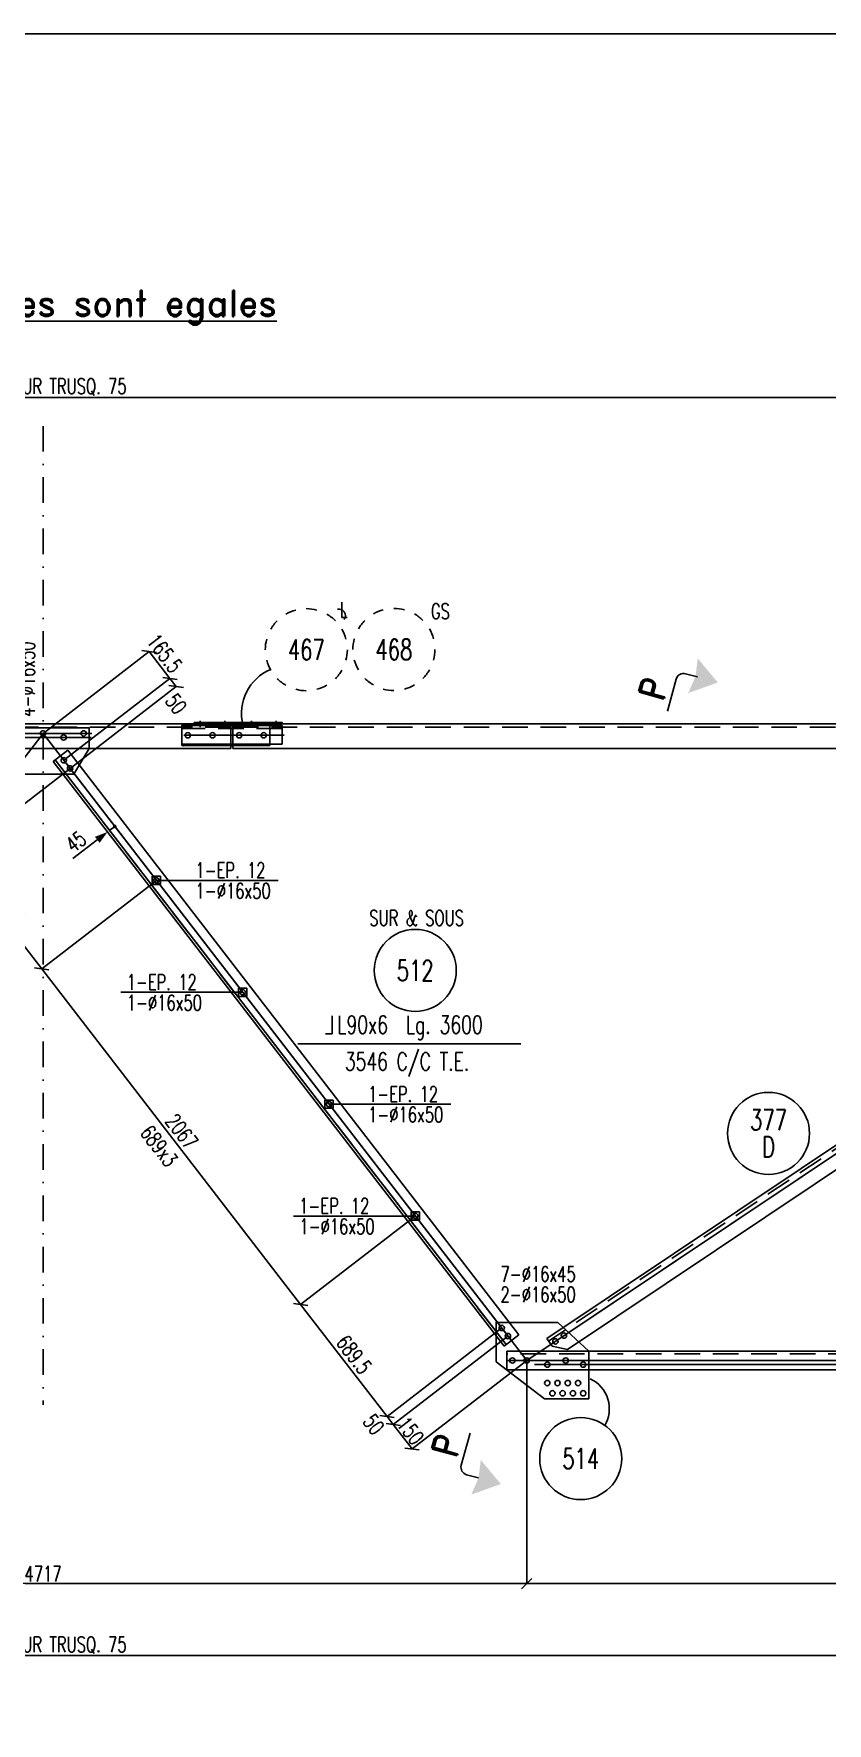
# Model space of a CAD drawing. Extents: x 550527 to 570802, y -97905 to -83555.
# Drawn here: x 559598 to 563466, y -91792 to -83555 of the extents above; entities that cross this region are included whole.
import ezdxf
from ezdxf.enums import TextEntityAlignment as Align

# ---------------------------------------------------------------- set-up
doc = ezdxf.new("R2010")
doc.units = 0
doc.header["$LTSCALE"] = 250
doc.header["$MEASUREMENT"] = 0
doc.linetypes.add('DASHDOT', pattern=[1, 0.5, -0.25, 0, -0.25])
doc.linetypes.add('DASHED', pattern=[0.75, 0.5, -0.25])
doc.layers.get('0').update_dxf_attribs({"linetype": 'CONTINUOUS'})
doc.layers.get('DEFPOINTS').update_dxf_attribs({"linetype": 'CONTINUOUS'})
for name, color, linetype in [('ASSI', 6, 'CONTINUOUS'), ('BOLLINI_1', 7, 'CONTINUOUS'), ('BOLLINI_5', 7, 'CONTINUOUS'), ('FORI', 2, 'CONTINUOUS'), ('LINEA_ANG', 2, 'CONTINUOUS'), ('LINEE_PIASTRA', 2, 'CONTINUOUS'), ('LINEE_PIASTRE', 2, 'CONTINUOUS'), ('LM', 7, 'CONTINUOUS'), ('LS', 7, 'CONTINUOUS'), ('LSP', 1, 'CONTINUOUS'), ('MZ', 6, 'DASHDOT'), ('PIASTRE', 5, 'CONTINUOUS'), ('QT_MAL', 7, 'CONTINUOUS'), ('QT_MPR', 7, 'CONTINUOUS'), ('SEZIONI', 7, 'CONTINUOUS'), ('TESTI_A_P', 7, 'CONTINUOUS'), ('TRAT-Y', 7, 'DASHED')]:
    doc.layers.add(name, color=color, linetype=linetype)
doc.styles.add('QUOTE', font='ROMANS8.SHX', dxfattribs={"width": 0.7})
doc.styles.add('RD', font='ROMAND8.SHX', dxfattribs={"width": 0.7})
doc.styles.add('RQL', font='ROMANS8.SHX', dxfattribs={"width": 0.7})
doc.styles.add('RS', font='ROMANS8.shx', dxfattribs={"width": 0.7})
doc.styles.get("Standard").update_dxf_attribs({"font": 'ROMANS8.SHX', "width": 0.7})
doc.dimstyles.new('FRECCE1', dxfattribs={"dimtxt": 75, "dimasz": 8.33, "dimexe": 0, "dimexo": 0, "dimgap": 1, "dimtad": 1, "dimzin": 0, "dimdsep": 46, "dimtxsty": 'RS', "dimblk1": 'QUOTP', "dimblk2": 'QUOTF', "dimsah": 1, "dimcen": 0, "dimclrd": 2, "dimclre": 2, "dimclrt": 7, "dimadec": 0, "dimazin": 0, "dimtfac": 1, "dimtix": 1, "dimtmove": 2, "dimatfit": 3, "dimldrblk": 'QUOTP', "dimfxl": 1, "dimtolj": 1, "dimtzin": 0, "dimarcsym": 0})
doc.dimstyles.new('TRATTO', dxfattribs={"dimscale": 0, "dimtxt": 75, "dimasz": 50, "dimexe": 0, "dimexo": 0, "dimgap": 10, "dimtad": 1, "dimrnd": 0.5, "dimdsep": 46, "dimtxsty": 'RS', "dimblk1": 'OBLIQUE', "dimblk2": 'OBLIQUE', "dimsah": 1, "dimcen": 0.09, "dimclrd": 2, "dimclre": 2, "dimclrt": 7, "dimadec": 0, "dimazin": 0, "dimtfac": 1, "dimtix": 1, "dimtmove": 2, "dimatfit": 3, "dimfxl": 1, "dimtolj": 1, "dimtzin": 0, "dimarcsym": 0})

# ---------------------------------------------------------------- blocks, each defined once
blk = doc.blocks.new('ASSE98')
blk.add_line((0, 0), (1, 0))
at = {"color": 7, "style": 'QUOTE', "width": 0.5, "flags": 1}
for tag, p in [('TI', (1.3831, 6.8273)), ('DI_S', (1.3831, 6.4218)), ('D_S', (1.3831, 6.0209)), ('E_S', (1.3831, 5.6806)), ('NFORI', (1.3645, 5.2979)), ('ALAR', (1.3635, 4.9325)), ('FAM', (1.3775, 4.5465)), ('ALA', (1.3831, 4.1926)), ('DISP2', (1.3831, 3.8497)), ('DISP1', (1.3831, 3.5069)), ('PINZAF', (1.3831, 3.164)), ('PINZAI', (1.3831, 2.8211)), ('TRP', (1.3831, 2.4783)), ('NP', (1.3831, 2.1354)), ('SV', (1.3831, 1.7926)), ('PESO', (1.3831, 1.4497)), ('QUA', (1.3831, 1.1069)), ('LUN', (1.3831, 0.764)), ('PROF', (1.3831, 0.4211)), ('POS', (1.3831, 0.0783))]:
    blk.add_attdef(tag, p, '', height=0.2, dxfattribs=at)
at = {"color": 7, "flags": 1}
for tag, p in [('LAV1', (3.0743, 6.8285)), ('LAV2', (3.0743, 6.4951)), ('LAV3', (3.0743, 6.1618)), ('LAV4', (3.0743, 5.8285)), ('LAV5', (3.0743, 5.4951)), ('LAV6', (3.0743, 5.1618)), ('LAV7', (3.0743, 4.8285)), ('LAV8', (3.0743, 4.4951)), ('LAV9', (3.0743, 4.1618)), ('LAV10', (3.0743, 3.8285))]:
    blk.add_attdef(tag, p, '', height=0.2, dxfattribs=at)
blk = doc.blocks.new('16')
blk.add_circle((0, 0), 1)
blk = doc.blocks.new('MRKR_98')
blk.add_point((0, 0))
at = {"color": 7, "style": 'QUOTE', "width": 0.5, "flags": 1}
for tag, p in [('AUX2', (3.71, 4.93)), ('NFORI', (3.72, 5.3)), ('TI', (3.73, 6.83)), ('AUX1', (3.73, 4.19)), ('DI_S', (3.73, 6.42)), ('D_S', (3.73, 6.02)), ('E_S', (3.73, 5.68)), ('FAM', (3.73, 4.55)), ('COMMESSA', (3.73, 3.85)), ('MD', (3.73, 3.51)), ('MP', (3.73, 3.16)), ('LARGHEZZA', (3.73, 2.82)), ('SPESSORE', (3.73, 2.48)), ('NP', (3.73, 2.14)), ('SV', (3.73, 1.79)), ('PESO', (3.73, 1.45)), ('QUA', (3.73, 1.11)), ('LUN', (3.73, 0.76)), ('PROF', (3.73, 0.42)), ('POS', (3.73, 0.08))]:
    blk.add_attdef(tag, p, '', height=0.2, dxfattribs=at)
at = {"color": 7, "flags": 1}
for tag, p in [('LAV1', (5.26, 6.88)), ('LAV2', (5.26, 6.55)), ('LAV3', (5.26, 6.21)), ('LAV4', (5.26, 5.88)), ('LAV5', (5.26, 5.55)), ('LAV6', (5.26, 5.21)), ('LAV7', (5.26, 4.88)), ('LAV8', (5.26, 4.55)), ('LAV9', (5.26, 4.21)), ('LAV10', (5.26, 3.88))]:
    blk.add_attdef(tag, p, '', height=0.2, dxfattribs=at)
blk = doc.blocks.new('_OBLIQUE')
at = {"color": 0, "linetype": 'ByBlock'}
blk.add_line((-0.5, -0.5), (0.5, 0.5), dxfattribs=at)
blk = doc.blocks.new('*D22')
at = {"layer": 'DEFPOINTS', "color": 0, "transparency": 16777216}
for p in [(562001.3, -90023.8), (567142.9, -90588), (567142.9, -91111.4)]:
    blk.add_point(p, dxfattribs=at)
at = {"layer": 'LS', "color": 2, "lineweight": -2, "transparency": 16777216}
for p, q in [((562001.3, -90023.8), (562001.3, -91111.4)), ((567142.9, -90588), (567142.9, -91111.4)), ((562001.3, -91111.4), (567142.9, -91111.4))]:
    blk.add_line(p, q, dxfattribs=at)
at = {"layer": 'LS', "color": 2, "lineweight": -2, "transparency": 16777216, "xscale": 50, "yscale": 50, "zscale": 50, "rotation": 180}
blk.add_blockref('_OBLIQUE', (562001.3, -91111.4), dxfattribs=at)
at = {"layer": 'LS', "color": 2, "lineweight": -2, "transparency": 16777216, "xscale": 50, "yscale": 50, "zscale": 50}
blk.add_blockref('_OBLIQUE', (567142.9, -91111.4), dxfattribs=at)
at = {"layer": 'LS', "color": 7, "transparency": 16777216, "insert": (564572.1, -91063.9), "char_height": 75, "attachment_point": 5, "style": 'RS'}
blk.add_mtext('\\A1;5141.5', dxfattribs=at)
blk = doc.blocks.new('YYY')
blk.add_circle((0, 0), 8)
at = {"color": 3, "style": 'RQL', "width": 0.7}
for tag, p in [('POS3', (0, 0.65)), ('POS2', (0, -4.63))]:
    blk.add_attdef(tag, text='', height=4, dxfattribs=at).set_placement(p, align=Align.CENTER)
at = {"style": 'RQL', "width": 0.7, "flags": 1}
blk.add_attdef('TIPO', text='', height=3, dxfattribs=at).set_placement((0, 0), align=Align.MIDDLE_CENTER)
blk = doc.blocks.new('IQ')
for p, q in [((0.5, 0.5), (-0.5, 0.5)), ((-0.5, 0.5), (-0.5, -0.5)), ((0.5, -0.5), (0.5, 0.5)), ((-0.5, -0.5), (0.5, -0.5))]:
    blk.add_line(p, q)
at = {"flags": 1}
for tag, p in [('SPESSORE', (0, -0.01)), ('NUMERO', (0, -0.34))]:
    blk.add_attdef(tag, p, '', height=0.2, dxfattribs=at)
blk = doc.blocks.new('*D72')
at = {"layer": 'DEFPOINTS', "color": 0, "transparency": 16777216}
for p in [(561879.1, -89865.3), (561909.6, -89904.9), (561320, -90296.6)]:
    blk.add_point(p, dxfattribs=at)
at = {"layer": 'QT_MPR', "color": 2, "lineweight": -2, "transparency": 16777216}
for p, q in [((561879.1, -89865.3), (561320, -90296.6)), ((561909.6, -89904.9), (561350.5, -90336.2)), ((561350.5, -90336.2), (561320, -90296.6))]:
    blk.add_line(p, q, dxfattribs=at)
at = {"layer": 'QT_MPR', "color": 2, "lineweight": -2, "transparency": 16777216, "xscale": 50, "yscale": 50, "zscale": 50}
for p, rotation in [((561320, -90296.6), 127.6464506617927), ((561350.5, -90336.2), 307.6464506617928)]:
    blk.add_blockref('_OBLIQUE', p, dxfattribs=dict(at, rotation=rotation))
at = {"layer": 'QT_MPR', "color": 7, "transparency": 16777216, "insert": (561254.7, -90335.3), "char_height": 75, "attachment_point": 5, "rotation": 307.64645, "style": 'RS'}
blk.add_mtext('\\A1;50', dxfattribs=at)
blk = doc.blocks.new('*D73')
at = {"layer": 'DEFPOINTS', "color": 0, "transparency": 16777216}
for p in [(561457.9, -89319.4), (560898.9, -89750.7), (561879.1, -89865.3)]:
    blk.add_point(p, dxfattribs=at)
at = {"layer": 'QT_MPR', "color": 2, "lineweight": -2, "transparency": 16777216}
for p, q in [((561457.9, -89319.4), (560898.9, -89750.7)), ((561320, -90296.6), (560898.9, -89750.7)), ((561879.1, -89865.3), (561320, -90296.6))]:
    blk.add_line(p, q, dxfattribs=at)
at = {"layer": 'QT_MPR', "color": 2, "lineweight": -2, "transparency": 16777216, "xscale": 50, "yscale": 50, "zscale": 50}
for p, rotation in [((560898.9, -89750.7), 127.6464506617927), ((561320, -90296.6), 307.6464506617928)]:
    blk.add_blockref('_OBLIQUE', p, dxfattribs=dict(at, rotation=rotation))
at = {"layer": 'QT_MPR', "color": 7, "transparency": 16777216, "insert": (561159, -89994.7), "char_height": 75, "attachment_point": 5, "rotation": 307.64645, "style": 'RS'}
blk.add_mtext('\\A1;689.5', dxfattribs=at)
blk = doc.blocks.new('*D74')
at = {"layer": 'DEFPOINTS', "color": 0, "transparency": 16777216}
for p in [(560195.6, -87682.9), (559636.5, -88114.2), (561457.9, -89319.4)]:
    blk.add_point(p, dxfattribs=at)
at = {"layer": 'QT_MPR', "color": 2, "lineweight": -2, "transparency": 16777216}
for p, q in [((560195.6, -87682.9), (559636.5, -88114.2)), ((560898.9, -89750.7), (559636.5, -88114.2)), ((561457.9, -89319.4), (560898.9, -89750.7))]:
    blk.add_line(p, q, dxfattribs=at)
at = {"layer": 'QT_MPR', "color": 2, "lineweight": -2, "transparency": 16777216, "xscale": 50, "yscale": 50, "zscale": 50}
for p, rotation in [((559636.5, -88114.2), 127.6464506617927), ((560898.9, -89750.7), 307.6464506617928)]:
    blk.add_blockref('_OBLIQUE', p, dxfattribs=dict(at, rotation=rotation))
at = {"layer": 'QT_MPR', "color": 7, "transparency": 16777216, "insert": (560208.3, -88978.2), "char_height": 75, "attachment_point": 5, "rotation": 307.64645, "style": 'RS'}
blk.add_mtext('\\A1;689x3', dxfattribs=at)
blk = doc.blocks.new('*D75')
at = {"layer": 'DEFPOINTS', "color": 0, "transparency": 16777216}
for p in [(560195.6, -87682.9), (559636.5, -88114.2), (561457.9, -89319.4)]:
    blk.add_point(p, dxfattribs=at)
at = {"layer": 'QT_MPR', "color": 2, "lineweight": -2, "transparency": 16777216}
for p, q in [((560195.6, -87682.9), (559636.5, -88114.2)), ((560898.9, -89750.7), (559636.5, -88114.2)), ((561457.9, -89319.4), (560898.9, -89750.7))]:
    blk.add_line(p, q, dxfattribs=at)
at = {"layer": 'QT_MPR', "color": 2, "lineweight": -2, "transparency": 16777216, "xscale": 50, "yscale": 50, "zscale": 50}
for p, rotation in [((559636.5, -88114.2), 127.6464506617927), ((560898.9, -89750.7), 307.6464506617928)]:
    blk.add_blockref('_OBLIQUE', p, dxfattribs=dict(at, rotation=rotation))
at = {"layer": 'QT_MPR', "color": 7, "transparency": 16777216, "insert": (560319.4, -88907), "char_height": 75, "attachment_point": 5, "rotation": 307.64645, "style": 'RS'}
blk.add_mtext('\\A1;2067', dxfattribs=at)
blk = doc.blocks.new('*D76')
at = {"layer": 'DEFPOINTS', "color": 0, "transparency": 16777216}
for p in [(559774.4, -87137), (559215.4, -87568.2), (560195.6, -87682.9)]:
    blk.add_point(p, dxfattribs=at)
at = {"layer": 'QT_MPR', "color": 2, "lineweight": -2, "transparency": 16777216}
for p, q in [((559774.4, -87137), (559215.4, -87568.2)), ((559636.5, -88114.2), (559215.4, -87568.2)), ((560195.6, -87682.9), (559636.5, -88114.2))]:
    blk.add_line(p, q, dxfattribs=at)
at = {"layer": 'QT_MPR', "color": 2, "lineweight": -2, "transparency": 16777216, "xscale": 50, "yscale": 50, "zscale": 50}
for p, rotation in [((559215.4, -87568.2), 127.6464506617927), ((559636.5, -88114.2), 307.6464506617928)]:
    blk.add_blockref('_OBLIQUE', p, dxfattribs=dict(at, rotation=rotation))
at = {"layer": 'QT_MPR', "color": 7, "transparency": 16777216, "insert": (559467.2, -87803.6), "char_height": 75, "attachment_point": 5, "rotation": 307.64645, "style": 'RS'}
blk.add_mtext('\\A1;689.5', dxfattribs=at)
blk = doc.blocks.new('*D77')
at = {"layer": 'DEFPOINTS', "color": 0, "transparency": 16777216}
for p in [(560261.2, -86698.3), (559743.9, -87097.4), (559774.4, -87137)]:
    blk.add_point(p, dxfattribs=at)
at = {"layer": 'QT_MPR', "color": 2, "lineweight": -2, "transparency": 16777216}
for p, q in [((559743.9, -87097.4), (560261.2, -86698.3)), ((560291.8, -86737.9), (560261.2, -86698.3)), ((559774.4, -87137), (560291.8, -86737.9))]:
    blk.add_line(p, q, dxfattribs=at)
at = {"layer": 'QT_MPR', "color": 2, "lineweight": -2, "transparency": 16777216, "xscale": 50, "yscale": 50, "zscale": 50}
for p, rotation in [((560261.2, -86698.3), 127.6464506617927), ((560291.8, -86737.9), 307.6464506617928)]:
    blk.add_blockref('_OBLIQUE', p, dxfattribs=dict(at, rotation=rotation))
at = {"layer": 'QT_MPR', "color": 7, "transparency": 16777216, "insert": (560291.4, -86822.3), "char_height": 75, "attachment_point": 5, "rotation": 307.64645, "style": 'RS'}
blk.add_mtext('\\A1;50', dxfattribs=at)
blk = doc.blocks.new('*D23')
at = {"layer": 'DEFPOINTS', "color": 0, "transparency": 16777216}
for p in [(557284.4, -90023.8), (562001.3, -90023.8), (557284.4, -91111.4)]:
    blk.add_point(p, dxfattribs=at)
at = {"layer": 'LS', "color": 2, "lineweight": -2, "transparency": 16777216}
for p, q in [((557284.4, -90023.8), (557284.4, -91111.4)), ((562001.3, -90023.8), (562001.3, -91111.4)), ((562001.3, -91111.4), (557284.4, -91111.4))]:
    blk.add_line(p, q, dxfattribs=at)
at = {"layer": 'LS', "color": 2, "lineweight": -2, "transparency": 16777216, "xscale": 50, "yscale": 50, "zscale": 50, "rotation": 180}
blk.add_blockref('_OBLIQUE', (557284.4, -91111.4), dxfattribs=at)
at = {"layer": 'LS', "color": 2, "lineweight": -2, "transparency": 16777216, "xscale": 50, "yscale": 50, "zscale": 50}
blk.add_blockref('_OBLIQUE', (562001.3, -91111.4), dxfattribs=at)
at = {"layer": 'LS', "color": 7, "transparency": 16777216, "insert": (559642.9, -91063.9), "char_height": 75, "attachment_point": 5, "style": 'RS'}
blk.add_mtext('\\A1;4717', dxfattribs=at)
blk = doc.blocks.new('*D25')
at = {"layer": 'DEFPOINTS', "color": 0, "transparency": 16777216}
for p in [(552142.9, -91111.4), (567142.9, -91111.4), (567142.9, -91462.8)]:
    blk.add_point(p, dxfattribs=at)
at = {"layer": 'LS', "color": 2, "lineweight": -2, "transparency": 16777216}
for p, q in [((552142.9, -91111.4), (552142.9, -91462.8)), ((567142.9, -91111.4), (567142.9, -91462.8)), ((552142.9, -91462.8), (567142.9, -91462.8))]:
    blk.add_line(p, q, dxfattribs=at)
at = {"layer": 'LS', "color": 2, "lineweight": -2, "transparency": 16777216, "xscale": 50, "yscale": 50, "zscale": 50, "rotation": 180}
blk.add_blockref('_OBLIQUE', (552142.9, -91462.8), dxfattribs=at)
at = {"layer": 'LS', "color": 2, "lineweight": -2, "transparency": 16777216, "xscale": 50, "yscale": 50, "zscale": 50}
blk.add_blockref('_OBLIQUE', (567142.9, -91462.8), dxfattribs=at)
at = {"layer": 'LS', "color": 7, "transparency": 16777216, "insert": (559642.9, -91411.7), "char_height": 75, "attachment_point": 5, "style": 'RS'}
blk.add_mtext('\\A1;15000 SUR TRUSQ. 75', dxfattribs=at)
blk = doc.blocks.new('*D26')
at = {"layer": 'DEFPOINTS', "color": 0, "transparency": 16777216}
for p in [(566553.2, -85328), (552732.5, -86966.4), (566553.2, -86966.4)]:
    blk.add_point(p, dxfattribs=at)
at = {"layer": 'LS', "color": 2, "lineweight": -2, "transparency": 16777216}
for p, q in [((552732.5, -86966.4), (552732.5, -85328)), ((552732.5, -85328), (566553.2, -85328)), ((566553.2, -86966.4), (566553.2, -85328))]:
    blk.add_line(p, q, dxfattribs=at)
at = {"layer": 'LS', "color": 2, "lineweight": -2, "transparency": 16777216, "xscale": 50, "yscale": 50, "zscale": 50, "rotation": 180}
blk.add_blockref('_OBLIQUE', (552732.5, -85328), dxfattribs=at)
at = {"layer": 'LS', "color": 2, "lineweight": -2, "transparency": 16777216, "xscale": 50, "yscale": 50, "zscale": 50}
blk.add_blockref('_OBLIQUE', (566553.2, -85328), dxfattribs=at)
at = {"layer": 'LS', "color": 7, "transparency": 16777216, "insert": (559642.9, -85276.9), "char_height": 75, "attachment_point": 5, "style": 'RS'}
blk.add_mtext('\\A1;13821 SUR TRUSQ. 75', dxfattribs=at)
blk = doc.blocks.new('zzz')
at = {"linetype": 'Continuous'}
for start, end in [(120, 135), (90, 105), (60, 75), (150, 165), (30, 45), (180, 195), (0, 15), (330, 345), (210, 225), (300, 315), (240, 255), (270, 285)]:
    blk.add_arc((0, 0), 8, start, end, dxfattribs=at)
at = {"color": 3, "style": 'RQL', "width": 0.7}
blk.add_attdef('POS1', text='', height=4, dxfattribs=at).set_placement((0, 0), align=Align.MIDDLE)
at = {"style": 'RQL', "width": 0.7, "flags": 1}
blk.add_attdef('TIPO', (0, -8), '', height=3, dxfattribs=at)
blk = doc.blocks.new('xxx')
blk.add_circle((0, 0), 8)
at = {"color": 3, "style": 'RQL', "width": 0.7}
blk.add_attdef('POS', text='', height=4, dxfattribs=at).set_placement((0, 0), align=Align.MIDDLE)
at = {"style": 'RQL', "width": 0.7, "flags": 1}
for tag, p in [('POS1', (-0.39, -5.42)), ('TIPO', (-0.39, -8.66))]:
    blk.add_attdef(tag, p, '', height=2, dxfattribs=at)
blk = doc.blocks.new('QUOTP')
at = {"layer": 'ASSI', "color": 2, "const_width": 1.07}
blk.add_lwpolyline([(-0.53, 0, 1), (0.53, 0, 1)], format="xyb", close=True, dxfattribs=at)
blk = doc.blocks.new('QUOTF')
at = {"layer": 'LS', "color": 2}
blk.add_line((7.5, 0), (25.5, 0), dxfattribs=at)
blk.add_solid([(7.5, 2.25), (0, 0), (7.5, -2.25)], dxfattribs=at)
blk = doc.blocks.new('*D134')
at = {"layer": 'DEFPOINTS', "color": 0, "transparency": 16777216}
for p in [(559956.8, -87447), (559956.8, -87447), (559992.4, -87419.5)]:
    blk.add_point(p, dxfattribs=at)
at = {"layer": 'QT_MAL', "color": 2, "lineweight": -2, "transparency": 16777216}
for p, q in [((559956.8, -87447), (559956.8, -87447)), ((559985.8, -87424.6), (559963.4, -87441.9)), ((559992.4, -87419.5), (559992.4, -87419.5))]:
    blk.add_line(p, q, dxfattribs=at)
at = {"layer": 'QT_MAL', "color": 2, "lineweight": -2, "transparency": 16777216, "xscale": 8.33, "yscale": 8.33, "zscale": 8.33}
for name, p, rotation in [('QUOTF', (559956.8, -87447), 217.6464506617927), ('QUOTP', (559992.4, -87419.5), 37.64645066179271)]:
    blk.add_blockref(name, p, dxfattribs=dict(at, rotation=rotation))
at = {"layer": 'QT_MAL', "color": 7, "transparency": 16777216, "insert": (559803.2, -87494.4), "char_height": 75, "attachment_point": 5, "rotation": 37.64645, "style": 'RS'}
blk.add_mtext('\\A1;45', dxfattribs=at)
blk = doc.blocks.new('bull')
at = {"style": 'RS', "width": 0.7, "flags": 1}
for tag, p in [('NN', (-12.25, 0)), ('DIAMETRO', (0, -4.86)), ('SERRAGGIO', (0, -9.71)), ('LUNGHEZZA', (0, -14.57)), ('NB', (0, -19.43)), ('TIPO', (0, -24.12)), ('EL', (-0.14, -29))]:
    blk.add_attdef(tag, p, '', height=3, dxfattribs=at)
at = {"style": 'RS', "width": 0.7}
blk.add_attdef('BULLONE', (0, 0), '', height=3, dxfattribs=at)
blk = doc.blocks.new('imbbull')
at = {"style": 'RS', "width": 0.7, "flags": 1}
for tag, p in [('NN', (-11.1, 0)), ('DIAMETRO', (0, -4.86)), ('SERRAGGIO', (0, -9.71)), ('LUNGHEZZA', (0, -14.57)), ('NB', (0, -19.43)), ('TIPO', (0, -24.38)), ('EL', (-0.14, -29.26))]:
    blk.add_attdef(tag, p, '', height=3, dxfattribs=at)
at = {"style": 'RS', "width": 0.7}
blk.add_attdef('BULLONE', (0, 0), '', height=3, dxfattribs=at)
blk = doc.blocks.new('*D119')
at = {"layer": 'DEFPOINTS', "color": 0, "transparency": 16777216}
for p in [(560160.2, -86567.3), (559642.9, -86966.4), (559743.9, -87097.4)]:
    blk.add_point(p, dxfattribs=at)
at = {"layer": 'SEZIONI', "color": 2, "lineweight": -2, "transparency": 16777216}
for p, q in [((559642.9, -86966.4), (560160.2, -86567.3)), ((560261.2, -86698.3), (560160.2, -86567.3)), ((559743.9, -87097.4), (560261.2, -86698.3))]:
    blk.add_line(p, q, dxfattribs=at)
at = {"layer": 'SEZIONI', "color": 2, "lineweight": -2, "transparency": 16777216, "xscale": 50, "yscale": 50, "zscale": 50}
for p, rotation in [((560160.2, -86567.3), 127.6464506617956), ((560261.2, -86698.3), 307.6464506617957)]:
    blk.add_blockref('_OBLIQUE', p, dxfattribs=dict(at, rotation=rotation))
at = {"layer": 'SEZIONI', "color": 7, "transparency": 16777216, "insert": (560235.5, -86575.8), "char_height": 75, "attachment_point": 5, "rotation": 307.64645, "style": 'RS'}
blk.add_mtext('\\A1;165.5', dxfattribs=at)
blk = doc.blocks.new('*D120')
at = {"layer": 'DEFPOINTS', "color": 0, "transparency": 16777216}
for p in [(561909.6, -89904.9), (562001.3, -90023.8), (561442.2, -90455.1)]:
    blk.add_point(p, dxfattribs=at)
at = {"layer": 'SEZIONI', "color": 2, "lineweight": -2, "transparency": 16777216}
for p, q in [((561909.6, -89904.9), (561350.5, -90336.2)), ((562001.3, -90023.8), (561442.2, -90455.1)), ((561350.5, -90336.2), (561442.2, -90455.1))]:
    blk.add_line(p, q, dxfattribs=at)
at = {"layer": 'SEZIONI', "color": 2, "lineweight": -2, "transparency": 16777216, "xscale": 50, "yscale": 50, "zscale": 50}
for p, rotation in [((561350.5, -90336.2), 127.6464506617956), ((561442.2, -90455.1), 307.6464506617957)]:
    blk.add_blockref('_OBLIQUE', p, dxfattribs=dict(at, rotation=rotation))
at = {"layer": 'SEZIONI', "color": 7, "transparency": 16777216, "insert": (561434, -90366.6), "char_height": 75, "attachment_point": 5, "rotation": 307.64645, "style": 'RS'}
blk.add_mtext('\\A1;150', dxfattribs=at)

msp = doc.modelspace()

# ---------------------------------------------------------------- linework, layer by layer
at = {"layer": 'LINEA_ANG'}
for p, q in [((560558.966, -86919.405), (552716.966, -86919.405)), ((560808.966, -86928.405), (560318.966, -86928.405)), ((560318.966, -86928.405), (560318.966, -87018.405)), ((560558.966, -87039.405), (560558.966, -86919.405)), ((560568.745, -87039.405), (560568.745, -86919.405)), ((560568.745, -86919.405), (566568.745, -86919.405)), ((560808.966, -87018.405), (560808.966, -86928.405)), ((566544.8, -86942.301), (562098.863, -89916.43)), ((552844.966, -87039.405), (560558.966, -87039.405)), ((559763.03, -87048.517), (559691.768, -87103.488)), ((559763.03, -87048.517), (559691.768, -87103.488)), ((561961.864, -89898.978), (559763.03, -87048.517)), ((561961.864, -89898.978), (559763.03, -87048.517)), ((560318.966, -87018.405), (560808.966, -87018.405)), ((566440.745, -87039.405), (560568.745, -87039.405)), ((562199.347, -89969.522), (566600.402, -87025.419)), ((559691.768, -87103.488), (561890.602, -89953.949)), ((559691.768, -87103.488), (561890.602, -89953.949)), ((559702.061, -87095.548), (561900.896, -89946.009)), ((561890.602, -89953.949), (561961.864, -89898.978)), ((561890.602, -89953.949), (561961.864, -89898.978)), ((562098.863, -89916.43), (562124.439, -89954.664)), ((567158.581, -89978.795), (561904.581, -89978.795)), ((561904.581, -89978.795), (561904.581, -90068.795)), ((562199.347, -89969.522), (562124.439, -89954.664)), ((561904.581, -90068.795), (567158.581, -90068.795))]:
    msp.add_line(p, q, dxfattribs=at)
at = {"layer": 'LINEE_PIASTRA'}
for p, q in [((559867.855, -87039.188), (559792.855, -87164.188)), ((562153.196, -89838.065), (562303.196, -89978.065)), ((561852.196, -90031.065), (562087.196, -90211.065))]:
    msp.add_line(p, q, dxfattribs=at)
at = {"layer": 'LINEE_PIASTRE'}
for p, q in [((559867.855, -86939.188), (559417.855, -86939.188)), ((559867.855, -87039.188), (559867.855, -86939.188)), ((560748.966, -86925.405), (560318.966, -86925.405)), ((560318.966, -86925.405), (560318.966, -87025.405)), ((560748.966, -87025.405), (560748.966, -86925.405)), ((560318.966, -87025.405), (560748.966, -87025.405)), ((559492.855, -87164.188), (559792.855, -87164.188)), ((562153.196, -89838.065), (561852.196, -89838.065)), ((561852.196, -89838.065), (561852.196, -90031.065)), ((562303.196, -90211.065), (562303.196, -89978.065)), ((562087.196, -90211.065), (562303.196, -90211.065))]:
    msp.add_line(p, q, dxfattribs=at)
at = {"layer": 'LS', "color": 6}
for p, q in [((559880.927, -86966.405), (552732.473, -86966.405)), ((559642.855, -86966.405), (557284.397, -90023.795)), ((559642.855, -86966.405), (562001.314, -90023.795)), ((560408.966, -86936.405), (560408.966, -86904.405)), ((560528.966, -86936.405), (560528.966, -86904.405)), ((560658.966, -86936.405), (560658.966, -86904.405)), ((560778.966, -86936.405), (560778.966, -86904.405)), ((559877.524, -86986.405), (552716.966, -86986.405)), ((562001.314, -90023.795), (566541.819, -86986.405)), ((560195.567, -87682.913), (560789.396, -87682.913)), ((560022.571, -88228.46), (560616.4, -88228.46)), ((561971.853, -88480.281), (560885.559, -88480.281)), ((561037.109, -88773.847), (561630.937, -88773.847)), ((560864.113, -89319.393), (561457.941, -89319.393)), ((567142.853, -90023.795), (561904.581, -90023.795)), ((567131.434, -90043.795), (562039.064, -90043.795))]:
    msp.add_line(p, q, dxfattribs=at)
at = {"layer": 'LS', "color": 2}
for p, q in [((561052.487, -88343.044), (561052.487, -88430.755)), ((561052.487, -88430.755), (561020.066, -88430.755))]:
    msp.add_line(p, q, dxfattribs=at)
at = {"layer": 'LS', "color": 8}
msp.add_lwpolyline([(550527.43, -83555.09), (550527.43, -97905.09), (566427.43, -97905.09), (566427.43, -95905.09), (570802.43, -95905.09), (570802.43, -83555.09), (550527.43, -83555.09)], close=True, dxfattribs=at)
at = {"layer": 'LS', "color": 6}
msp.add_lwpolyline([(560378.966, -86919.405), (560808.966, -86919.405), (560808.966, -86913.405), (560378.966, -86913.405)], close=True, dxfattribs=at)
at = {"layer": 'LS'}
msp.add_arc((561085.661, -86391.758), 31.416, 324.3117873, 103.3316642, dxfattribs=at)
at = {"layer": 'LS', "color": 6}
for centre, radius, start, end in [((560841.359, -86866.995), 230.698, 112.5888952, 194.6663344), ((562243.21, -90258.551), 160.655, 328.1922116, 65.2271514)]:
    msp.add_arc(centre, radius, start, end, dxfattribs=at)
at = {"layer": 'LSP', "color": 3}
for p, q in [((562729.8, -86701.442), (562686.943, -86858.189)), ((562833.91, -86691.031), (562775.862, -86675.16)), ((561681.793, -90534.49), (561724.65, -90377.744)), ((561766.124, -90596.424), (561708.076, -90580.553))]:
    msp.add_line(p, q, dxfattribs=at)
for centre, start, end in [((562765.972, -86711.332), 74.7083015, 164.7083015), ((561717.966, -90544.38), 164.7083015, 254.7083015)]:
    msp.add_arc(centre, 37.5, start, end, dxfattribs=at)
for points in [[(562932.609, -86718.016), (562835.111, -86600.647), (562824.092, -86688.346)], [(562932.609, -86718.016), (562788.958, -86769.452), (562824.092, -86688.346)], [(561874.641, -90626.094), (561777.143, -90508.725), (561766.124, -90596.424)], [(561874.641, -90626.094), (561730.99, -90677.529), (561766.124, -90596.424)]]:
    msp.add_solid(points, dxfattribs=at)
at = {"layer": 'MZ'}
msp.add_line((559642.855, -85467.498), (559642.855, -90239.907), dxfattribs=at)
at = {"layer": 'TRAT-Y'}
for p, q in [((560558.966, -86936.405), (552716.966, -86936.405)), ((560808.966, -86942.405), (560318.966, -86942.405)), ((560568.745, -86936.405), (566568.745, -86936.405)), ((566553.14, -86954.769), (562107.203, -89928.898)), ((559702.061, -87095.548), (561900.896, -89946.009)), ((567158.581, -89991.795), (561904.581, -89991.795))]:
    msp.add_line(p, q, dxfattribs=at)

# ---------------------------------------------------------------- block references
at = {"layer": 'ASSI'}
for p, xscale, rotation in [((560558.966, -86919.405), 7842, 180), ((560818.966, -86975.405), 490, 180), ((566568.745, -86919.405), 6000, 180), ((566564.261, -86971.392), 5349, 213.7807103935028), ((559691.768, -87103.488), 3600, 307.6464506617927), ((567158.581, -89978.795), 5254, 180)]:
    msp.add_blockref('ASSE98', p, dxfattribs=dict(at, xscale=xscale, rotation=rotation))
ref = msp.add_blockref('ASSE98', (559727.399, -87076.003), dxfattribs=dict(at, xscale=3600, rotation=307.6464506617927))
ref.add_attrib('PROF', 'L90x6', (561077.866, -88430.42), dxfattribs={"layer": '0', "color": 2, "height": 87.5, "style": 'QUOTE', "width": 0.7})
ref.add_attrib('LUN', '3600', (561576.498, -88430.42), dxfattribs={"layer": '0', "color": 2, "height": 87.5, "style": 'QUOTE', "width": 0.7})
ref.add_attrib('PESO', '3546 C/C T.E.', (561114.43, -88609.599), dxfattribs={"layer": '0', "color": 2, "height": 87.5, "style": 'QUOTE', "width": 0.7})
ref.add_attrib('SV', 'Lg.', (561412.075, -88430.42), dxfattribs={"layer": '0', "color": 2, "height": 87.5, "style": 'QUOTE', "width": 0.7})
at = {"layer": 'BOLLINI_1', "xscale": 25, "yscale": 25, "zscale": 25}
for p, values in [((561457.375, -88121.965), {'POS': '512'}), ((562264.345, -90502.075), {'POS': '514'})]:
    msp.add_blockref('xxx', p, dxfattribs=at).add_auto_attribs(values)
at = {"layer": 'BOLLINI_5', "xscale": 25, "yscale": 25, "zscale": 25}
msp.add_blockref('YYY', (563180.029, -88916.665), dxfattribs=at).add_auto_attribs({'POS3': '377', 'POS2': 'D'})
at = {"layer": 'FORI', "yscale": 13, "zscale": 13}
for p, xscale in [((559642.855, -86966.405), 13), ((559742.855, -86986.405), 13), ((559840.747, -86966.405), -13), ((560348.966, -86975.405), 13), ((560468.966, -86975.405), -13), ((560598.966, -86975.405), -13), ((560718.966, -86975.405), -13), ((559743.89, -87097.381), 13), ((559774.429, -87136.971), 13), ((560195.567, -87682.913), 13), ((560616.4, -88228.46), 13), ((561037.109, -88773.847), 13), ((561457.941, -89319.393), 13), ((561879.079, -89865.336), 13), ((561909.618, -89904.925), 13), ((561931.314, -90023.795), 13), ((562001.314, -90023.795), 13), ((562101.314, -90043.795), 13), ((562191.314, -90023.795), 13), ((562276.314, -90043.795), 13), ((562101.314, -90133.795), 13), ((562126.314, -90183.795), 13), ((562151.314, -90133.795), 13), ((562176.314, -90183.795), 13), ((562201.314, -90133.795), 13), ((562226.314, -90183.795), 13), ((562251.314, -90133.795), 13), ((562276.314, -90183.795), 13)]:
    msp.add_blockref('16', p, dxfattribs=dict(at, xscale=xscale))
at = {"layer": 'FORI', "xscale": 13, "yscale": 13, "zscale": 13, "rotation": 0.04745451600003003}
for p in [(562140.768, -89930.507), (562182.326, -89902.706)]:
    msp.add_blockref('16', p, dxfattribs=at)
at = {"layer": 'LM', "xscale": 40, "yscale": 40, "zscale": 40}
for p in [(560195.567, -87682.913), (560616.4, -88228.46), (561037.109, -88773.847), (561457.941, -89319.393)]:
    msp.add_blockref('IQ', p, dxfattribs=at)
at = {"layer": 'LS', "color": 6}
ref = msp.add_blockref('zzz', (560926.521, -86558.047), dxfattribs=dict(at, xscale=-25, yscale=25, zscale=25))
ref.add_attrib('POS1', '467', dxfattribs={"layer": '0', "color": 3, "height": 100, "style": 'RQL', "width": 0.7}).set_placement((560926.521, -86558.047), align=Align.MIDDLE)
ref = msp.add_blockref('zzz', (561353.543, -86556.844), dxfattribs=dict(at, xscale=-25, yscale=25, zscale=25))
ref.add_attrib('POS1', '468', dxfattribs={"layer": '0', "color": 3, "height": 100, "style": 'RQL', "width": 0.7}).set_placement((561353.543, -86556.844), align=Align.MIDDLE)
at = {"layer": 'LS', "color": 7, "xscale": 25, "yscale": 25, "zscale": 25, "rotation": 90}
msp.add_blockref('bull', (559602.465, -86884.94), dxfattribs=at).add_auto_attribs({'BULLONE': '4-%%c16x50                '})
at = {"layer": 'LS', "color": 7, "xscale": 25, "yscale": 25, "zscale": 25}
for name, p, values in [('imbbull', (560385.395, -87671.177), {'BULLONE': '1-EP. 12'}), ('bull', (560386.305, -87771.321), {'BULLONE': '1-%%c16x50                '}), ('imbbull', (560050.252, -88216.724), {'BULLONE': '1-EP. 12'}), ('bull', (560051.162, -88316.868), {'BULLONE': '1-%%c16x50                '}), ('imbbull', (561226.937, -88762.111), {'BULLONE': '1-EP. 12'}), ('bull', (561227.847, -88862.255), {'BULLONE': '1-%%c16x50                '}), ('imbbull', (560891.794, -89307.657), {'BULLONE': '1-EP. 12'}), ('bull', (560892.703, -89407.801), {'BULLONE': '1-%%c16x50                '}), ('bull', (561873.293, -89639.73), {'BULLONE': '7-%%c16x45                '}), ('bull', (561873.293, -89739.73), {'BULLONE': '2-%%c16x50                '})]:
    msp.add_blockref(name, p, dxfattribs=at).add_auto_attribs(values)
at = {"layer": 'PIASTRE', "xscale": 20, "yscale": 20, "zscale": 20}
for p in [(560328.966, -87025.405), (561852.196, -89838.065)]:
    msp.add_blockref('MRKR_98', p, dxfattribs=at)

# ---------------------------------------------------------------- texts
at = {"layer": 'LS', "color": 3, "style": 'RD'}
msp.add_text('%%UTous les faces sont egales', height=125, dxfattribs=at).set_placement((559611.861, -84890.149), align=Align.MIDDLE)
at = {"layer": 'LS', "style": 'RS', "width": 0.7}
for s, p in [('L', (561090.106, -86400.741)), ('GS', (561534.241, -86407.788))]:
    msp.add_text(s, height=75, dxfattribs=at).set_placement(p)
at = {"layer": 'LSP', "color": 3, "style": 'RD'}
for p in [(562618.284, -86747.765), (561609.359, -90437.873)]:
    msp.add_text('P', height=125, rotation=74.7083015, dxfattribs=at).set_placement(p, align=Align.MIDDLE)
at = {"layer": 'TESTI_A_P', "style": 'RS', "width": 0.7}
msp.add_text('SUR & SOUS', height=75, dxfattribs=at).set_placement((561233.69, -87903.697))

# ---------------------------------------------------------------- dimensions: what is measured, and where the dimension line sits
at = {"layer": 'LS', "color": 6}
for base, p1, p2, picture, middle in [((566553.2383, -85327.9882), (552732.4726, -86966.4049), (566553.2383, -86966.4049), '*D26', (559642.8555, -85276.9168)), ((567142.8529, -91462.7833), (552142.858, -91111.408), (567142.8529, -91111.408), '*D25', (559642.8555, -91411.7119))]:
    dim = msp.add_linear_dim(base=base, p1=p1, p2=p2, text='<> SUR TRUSQ. 75', dimstyle='TRATTO', override={"dimscale": 1}, dxfattribs=at)
    dim.commit()
    dim.dimension.update_dxf_attribs({"geometry": picture, "text_midpoint": middle})
for base, p2, picture, middle in [((557284.397, -91111.408), (557284.397, -90023.795), '*D23', (559642.855, -91063.908)), ((567142.853, -91111.408), (567142.853, -90588.023), '*D22', (564572.083, -91063.908))]:
    dim = msp.add_linear_dim(base=base, p1=(562001.314, -90023.795), p2=p2, dimstyle='TRATTO', override={"dimscale": 1}, dxfattribs=at)
    dim.commit()
    dim.dimension.update_dxf_attribs({"geometry": picture, "text_midpoint": middle})
at = {"layer": 'QT_MAL'}
dim = msp.add_linear_dim(base=(559956.765, -87447.017), p1=(559992.396, -87419.532), p2=(559956.765, -87447.017), angle=37.6464507, text='45', dimstyle='FRECCE1', dxfattribs=at)
dim.commit()
dim.dimension.update_dxf_attribs({"geometry": '*D134', "text_midpoint": (559803.222, -87494.372), "dimtype": 160})
at = {"layer": 'QT_MPR'}
for base, p1, p2, text, picture, middle in [((560261.233, -86698.305), (559774.429, -87136.971), (559743.89, -87097.381), '50', '*D77', (560291.438, -86822.316)), ((559215.35, -87568.242), (560195.567, -87682.913), (559774.429, -87136.971), '689.5', '*D76', (559467.222, -87803.575)), ((559636.488, -88114.185), (561457.941, -89319.393), (560195.567, -87682.913), '689x3', '*D74', (560208.291, -88978.234)), ((559636.488, -88114.185), (561457.941, -89319.393), (560195.567, -87682.913), '2067', '*D75', (560319.383, -88906.973)), ((560898.862, -89750.665), (561879.079, -89865.336), (561457.941, -89319.393), '689.5', '*D73', (561158.996, -89994.748)), ((561320, -90296.607), (561909.618, -89904.925), (561879.079, -89865.336), '50', '*D72', (561254.655, -90335.299))]:
    dim = msp.add_linear_dim(base=base, p1=p1, p2=p2, angle=307.6464507, text=text, dimstyle='TRATTO', override={"dimscale": 1}, dxfattribs=at)
    dim.commit()
    dim.dimension.update_dxf_attribs({"geometry": picture, "text_midpoint": middle, "dimtype": 160})
at = {"layer": 'SEZIONI'}
dim = msp.add_linear_dim(base=(560160.198, -86567.329), p1=(559743.89, -87097.381), p2=(559642.855, -86966.405), angle=307.6464507, dimstyle='TRATTO', override={"dimscale": 1}, dxfattribs=at)
dim.commit()
dim.dimension.update_dxf_attribs({"geometry": '*D119', "text_midpoint": (560235.516, -86575.785), "dimtype": 160})
dim = msp.add_linear_dim(base=(561442.235, -90455.066), p1=(561909.618, -89904.925), p2=(562001.314, -90023.795), angle=307.6464507, dimstyle='TRATTO', override={"dimscale": 1}, dxfattribs=at)
dim.commit()
dim.dimension.update_dxf_attribs({"geometry": '*D120', "text_midpoint": (561433.997, -90366.619)})

doc.saveas('drawing.dxf')
